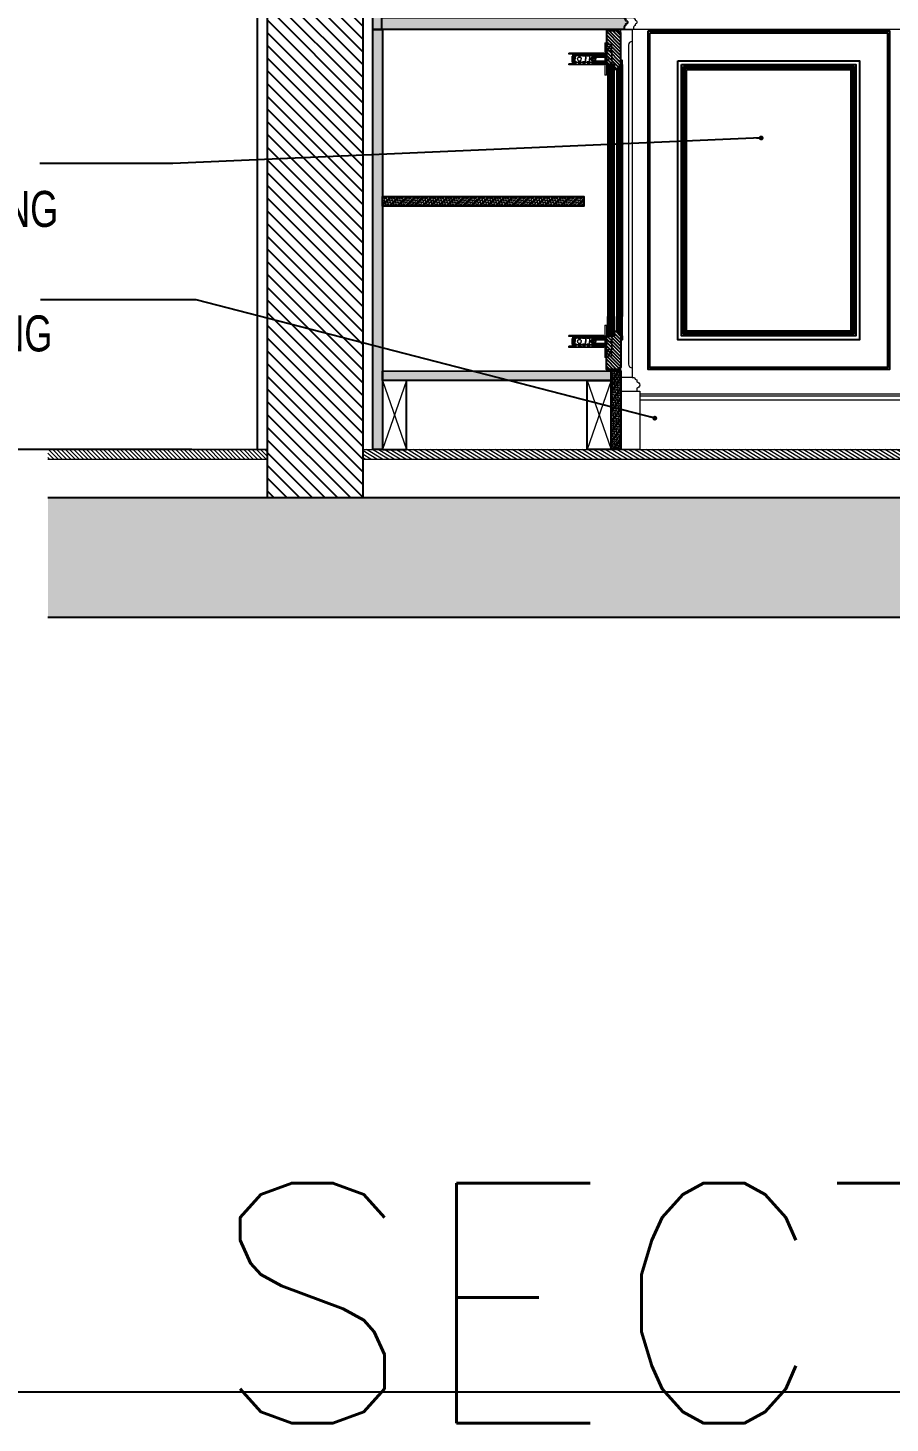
# Model space of a CAD drawing. Header units: inches. Extents: x 274057 to 444617, y 490067 to 635630.
# Drawn here: x 366548 to 368343, y 490067 to 492973 of the extents above; entities that cross this region are included whole.
import ezdxf

# ---------------------------------------------------------------- set-up
doc = ezdxf.new("R2010")
doc.units = ezdxf.units.IN
doc.header["$MEASUREMENT"] = 0
for name, pattern in [('CENTER', [2, 1.25, -0.25, 0.25, -0.25]), ('DASHED', [0.75, 0.5, -0.25]), ('HIDDEN', [0.375, 0.25, -0.125])]:
    doc.linetypes.add(name, pattern=pattern)
for name, color, linetype, lineweight in [('A-FLOR-TIL1', 6, 'Continuous', 18), ('CQ Gypsum Hatch', 8, 'Continuous', 20), ('CQ plan and elev dimension', 252, 'Continuous', 35), ('CQ Section Flooring fin.', 6, 'Continuous', 0), ('CQ Wood', 30, 'Continuous', 0), ('CQ wooh hatch', 8, 'HIDDEN', 18)]:
    doc.layers.add(name, color=color, linetype=linetype, lineweight=lineweight)
for name, color, linetype in [('A-TEXT', 7, 'Continuous'), ('Calliper_wall hatch_CHB', 8, 'Continuous'), ('CQ Grg Gypsum', 41, 'Continuous'), ('CQ Plaster', 1, 'Continuous'), ('CQ section wall', 3, 'Continuous'), ('CQ text label', 3, 'Continuous'), ('CQ wall section', 5, 'Continuous'), ('CQ Wood plan', 23, 'Continuous'), ('CQ Wood Section', 60, 'Continuous'), ('CQ_callout', 34, 'Continuous'), ('Layer7', 8, 'Continuous'), ('WOOD 01', 34, 'Continuous')]:
    doc.layers.add(name, color=color, linetype=linetype)
doc.styles.add('DIM 50', font='romans.shx', dxfattribs={"width": 0.75, "height": 100})
doc.styles.add('romans', font='romans.shx')
doc.styles.get("Standard").update_dxf_attribs({"font": 'arial.ttf'})
doc.dimstyles.new('CQ 50', dxfattribs={"dimscale": 0.5, "dimtxt": 150, "dimasz": 100, "dimexe": 100, "dimexo": 20, "dimgap": 80, "dimtad": 1, "dimdec": 0, "dimzin": 0, "dimdsep": 46, "dimtxsty": 'Standard', "dimblk": 'DOT', "dimcen": 100, "dimclrd": 250, "dimclre": 250, "dimclrt": 3, "dimadec": 0, "dimazin": 0, "dimtfac": 1, "dimtdec": 0, "dimtofl": 0, "dimtmove": 0, "dimatfit": 3, "dimfxl": 3, "dimtolj": 1, "dimtzin": 0, "dimlwd": -1, "dimarcsym": 0})
doc.dimstyles.get("Standard").update_dxf_attribs({"dimtxt": 0.18, "dimasz": 0.18, "dimexe": 0.18, "dimexo": 0.0625, "dimgap": 0.09, "dimtad": 0, "dimtih": 1, "dimtoh": 1, "dimdec": 4, "dimzin": 0, "dimdsep": 46, "dimtxsty": 'Standard', "dimcen": 0.09, "dimadec": 0, "dimazin": 0, "dimtfac": 1, "dimtdec": 4, "dimtofl": 0, "dimtmove": 0, "dimatfit": 3, "dimfxl": 1, "dimtolj": 1, "dimtzin": 0, "dimarcsym": 0})
pattern_1 = [(135, (283.227, -8e-09), (4.242640687, 4.242640687), [10, -2]), (135, (286.055, -8e-09), (4.242640687, 4.242640687), [6, -1.5, 3, -1.5]), (135, (289.591, -0.707), (4.242640687, 4.242640687), [10, -2])]

# ---------------------------------------------------------------- blocks, each defined once
blk = doc.blocks.new('_Dot')
at = {"color": 0, "linetype": 'ByBlock', "lineweight": -2}
blk.add_line((-0.5, 0), (-1, 0), dxfattribs=at)
at = {"color": 0, "linetype": 'ByBlock', "const_width": 0.5}
blk.add_lwpolyline([(-0.25, 0, 1), (0.25, 0, 1)], format="xyb", close=True, dxfattribs=at)
blk = doc.blocks.new('*D1333')
at = {"layer": 'CQ plan and elev dimension', "color": 250, "lineweight": -2, "transparency": 16777216}
for p, q in [((366689.4, 495694.7), (364948.9, 495694.7)), ((366889.4, 492094.7), (364948.9, 492094.7))]:
    blk.add_line(p, q, dxfattribs=at)
at = {"layer": 'CQ plan and elev dimension', "color": 250, "transparency": 16777216}
blk.add_line((364998.9, 495644.7), (364998.9, 492144.7), dxfattribs=at)
at = {"layer": 'Defpoints', "color": 0, "transparency": 16777216}
for p in [(366699.4, 495694.7, 0), (364998.9, 492094.7), (366899.4, 492094.7, 0)]:
    blk.add_point(p, dxfattribs=at)
at = {"layer": 'CQ plan and elev dimension', "color": 250, "transparency": 16777216, "xscale": 50, "yscale": 50, "zscale": 50}
for p, rotation in [((364998.9, 495694.7), 90.00000000166753), ((364998.9, 492094.7), 270.0000000016675)]:
    blk.add_blockref('_Dot', p, dxfattribs=dict(at, rotation=rotation))
at = {"layer": 'CQ plan and elev dimension', "color": 3, "transparency": 16777216, "insert": (364920.6, 493894.7), "char_height": 75, "attachment_point": 5, "rotation": 90}
blk.add_mtext('\\A1;3600', dxfattribs=at)
blk = doc.blocks.new('*D1335')
at = {"layer": 'CQ plan and elev dimension', "color": 250, "lineweight": -2, "transparency": 16777216}
for p, q in [((367256.3, 495194.7), (365178.4, 495194.7)), ((366579.6, 492094.7), (365178.4, 492094.7))]:
    blk.add_line(p, q, dxfattribs=at)
at = {"layer": 'CQ plan and elev dimension', "color": 250, "transparency": 16777216}
blk.add_line((365228.4, 495144.7), (365228.4, 492144.7), dxfattribs=at)
at = {"layer": 'Defpoints', "color": 0, "transparency": 16777216}
for p in [(367266.3, 495194.7, 0), (365228.4, 492094.7), (366589.6, 492094.7, 0)]:
    blk.add_point(p, dxfattribs=at)
at = {"layer": 'CQ plan and elev dimension', "color": 250, "transparency": 16777216, "xscale": 50, "yscale": 50, "zscale": 50}
for p, rotation in [((365228.4, 495194.7), 90.00000000166753), ((365228.4, 492094.7), 270.0000000016675)]:
    blk.add_blockref('_Dot', p, dxfattribs=dict(at, rotation=rotation))
at = {"layer": 'CQ plan and elev dimension', "color": 3, "transparency": 16777216, "insert": (365150.1, 493644.7), "char_height": 75, "attachment_point": 5, "rotation": 90}
blk.add_mtext('\\A1;3100', dxfattribs=at)
blk = doc.blocks.new('Hettich Sensys 8645i 110deg side')
at = {"layer": 'Defpoints', "linetype": 'CENTER', "lineweight": 0}
for p, q in [((118.3, -52.2), (106.2, -52.2)), ((118.3, -78.2), (105.7, -78.2)), ((118.3, -104.2), (106.2, -104.2))]:
    blk.add_line(p, q, dxfattribs=at)
at = {"layer": 'Defpoints', "linetype": 'Continuous', "lineweight": 0}
for p, q in [((106.7, -47.2), (106.7, -57.2)), ((117.7, -47.2), (106.7, -47.2)), ((106.7, -57.2), (117.7, -57.2)), ((120.7, -44.7), (117.7, -44.7)), ((117.7, -44.7), (117.7, -111.8)), ((120.7, -44.7), (120.7, -111.8)), ((106.2, -60.7), (106.2, -95.7)), ((117.7, -60.7), (106.2, -60.7)), ((120.7, -68.1), (140.9, -68.1)), ((120.7, -69.9), (141.3, -69.9)), ((120.7, -70.9), (147.4, -70.9)), ((120.7, -72.4), (147.4, -72.4)), ((140.4, -72.7), (120.7, -72.7)), ((140.4, -74.6), (120.7, -74.6)), ((140.4, -81.9), (120.7, -81.9)), ((140.4, -83.7), (120.7, -83.7)), ((120.7, -84.1), (147.4, -84.1)), ((120.7, -85.6), (147.4, -85.6)), ((120.7, -86.5), (141.3, -86.5)), ((123.1, -65.8), (123.1, -68.1)), ((123.1, -65.8), (195.8, -65.8)), ((123.1, -68.1), (123.1, -68.1)), ((140.9, -68.1), (123.1, -68.1)), ((123.3, -70), (123.3, -70.9)), ((143.8, -70), (123.3, -70)), ((123.3, -70.9), (123.3, -71.2)), ((123.3, -85.6), (123.3, -85.2)), ((123.3, -86.5), (123.3, -85.6)), ((143.8, -86.5), (123.3, -86.5)), ((128.4, -70), (128.4, -71.2)), ((128.4, -86.5), (128.4, -85.2)), ((130.1, -68.1), (130.1, -69.9)), ((130.1, -88.4), (130.1, -86.5)), ((130.2, -65.8), (130.2, -68.1)), ((130.2, -68.1), (130.2, -69.9)), ((130.2, -70), (130.2, -70.9)), ((130.2, -70.9), (130.2, -71.2)), ((130.2, -85.6), (130.2, -85.2)), ((130.2, -86.5), (130.2, -85.6)), ((130.2, -88.3), (130.2, -86.5)), ((130.8, -70), (130.8, -70.9)), ((130.8, -70.9), (130.8, -71.2)), ((130.8, -70.9), (130.8, -72.4)), ((130.8, -85.6), (130.8, -84.1)), ((130.8, -85.6), (130.8, -85.2)), ((130.8, -86.5), (130.8, -85.6)), ((131.4, -72.4), (131.4, -72.4)), ((139.3, -72.4), (131.4, -72.4)), ((131.4, -84.1), (131.4, -84)), ((139.3, -84), (131.4, -84)), ((132.9, -72.4), (132.9, -72.4)), ((132.9, -84.1), (132.9, -84)), ((134.4, -70), (134.4, -70.9)), ((134.4, -70.9), (134.4, -71.2)), ((134.4, -85.6), (134.4, -85.2)), ((134.4, -86.5), (134.4, -85.6)), ((135.6, -70), (135.6, -70.9)), ((135.6, -70.9), (135.6, -71.2)), ((135.6, -85.6), (135.6, -85.2)), ((135.6, -86.5), (135.6, -85.6)), ((135.9, -72.4), (135.9, -72.4)), ((135.9, -84.1), (135.9, -84)), ((137.4, -72.4), (137.4, -72.4)), ((137.4, -84.1), (137.4, -84)), ((138, -65.8), (138, -68.1)), ((138, -68.1), (138, -69.9)), ((138, -88.3), (138, -86.5)), ((138.4, -70), (138.4, -70.9)), ((138.4, -70.9), (138.4, -71.2)), ((138.4, -85.6), (138.4, -85.2)), ((138.4, -86.5), (138.4, -85.6)), ((139.3, -71.2), (139.3, -72.4)), ((139.3, -72.4), (139.3, -72.7)), ((139.3, -72.7), (139.3, -74.6)), ((139.3, -74.6), (139.3, -78.2)), ((139.3, -81.9), (139.3, -78.2)), ((139.3, -83.7), (139.3, -81.9)), ((139.3, -84.1), (139.3, -83.7)), ((139.3, -85.2), (139.3, -84.1)), ((140.2, -70), (140.2, -70.9)), ((140.2, -86.5), (140.2, -85.6)), ((140.4, -72.7), (146, -72.7)), ((140.4, -74.6), (146, -74.6)), ((140.4, -81.9), (146, -81.9)), ((140.4, -83.7), (146, -83.7)), ((140.9, -68.1), (141.3, -68.1)), ((140.9, -68.1), (143.8, -68.1)), ((141.2, -65.8), (141.2, -68.1)), ((141.2, -68.1), (141.2, -69.9)), ((141.2, -88.3), (141.2, -86.5)), ((141.3, -68.1), (141.3, -65.8)), ((141.3, -69.9), (141.3, -68.1)), ((141.3, -71.2), (141.3, -76.4)), ((149, -76.4), (141.3, -76.4)), ((141.3, -85.2), (141.3, -80)), ((149, -80), (141.3, -80)), ((141.3, -86.5), (141.3, -88.3)), ((142.3, -70), (142.3, -70.9)), ((142.3, -86.5), (142.3, -85.6)), ((143.8, -65.8), (143.8, -70.9)), ((143.8, -68.1), (188.2, -68.1)), ((143.8, -70), (187.4, -70)), ((143.8, -90.6), (143.8, -85.6)), ((144, -70), (144, -72.7)), ((144, -86.5), (144, -83.7)), ((146, -70), (146, -72.7)), ((146, -74.6), (146, -75.1)), ((146, -81.9), (146, -81.3)), ((146, -86.5), (146, -83.7)), ((146.6, -70.9), (146.6, -72.4)), ((146.6, -72.4), (146.6, -78.2)), ((146.6, -84.1), (146.6, -78.2)), ((146.6, -85.6), (146.6, -84.1)), ((146.8, -70), (146.8, -74.9)), ((146.8, -86.5), (146.8, -81.6)), ((147.3, -70), (147.3, -74.9)), ((147.3, -86.5), (147.3, -81.6)), ((147.4, -72.4), (147.4, -70.9)), ((147.4, -84.1), (147.4, -85.6)), ((152.7, -70), (152.7, -78.2)), ((152.7, -86.5), (152.7, -78.2)), ((153, -71.2), (153, -78.2)), ((153, -85.2), (153, -78.2)), ((160.7, -70), (160.7, -78.2)), ((160.7, -86.5), (160.7, -78.2)), ((161.2, -70), (161.2, -78.2)), ((161.2, -86.5), (161.2, -78.2)), ((169.5, -65.8), (169.5, -68.1)), ((173.1, -65.8), (173.1, -68.1)), ((183, -71.2), (183, -78.2)), ((183, -85.2), (183, -78.2)), ((185.6, -71.2), (185.6, -78.2)), ((185.6, -85.2), (185.6, -78.2)), ((187.1, -71.2), (187.1, -72.4)), ((187.1, -85.2), (187.1, -84)), ((187.4, -70), (187.4, -72.4)), ((187.4, -86.5), (187.4, -84)), ((187.8, -65.8), (187.8, -72.4)), ((187.8, -90.6), (187.8, -84)), ((188.2, -65.8), (188.2, -78.2)), ((188.2, -68.1), (195.8, -68.1)), ((188.2, -72.4), (189.2, -72.4)), ((188.2, -90.6), (188.2, -78.2)), ((188.2, -84), (189.2, -84)), ((189.1, -72.4), (189.1, -78.2)), ((189.1, -84), (189.1, -78.2)), ((189.2, -78.2), (189.2, -72.4)), ((189.2, -78.2), (189.2, -84)), ((195.8, -65.8), (195.8, -68.1)), ((195.8, -68.1), (195.8, -65.8)), ((106.2, -95.7), (117.7, -95.7)), ((106.7, -99.2), (106.7, -109.2)), ((117.7, -99.2), (106.7, -99.2)), ((106.7, -109.2), (117.7, -109.2)), ((117.7, -111.8), (120.7, -111.8)), ((120.7, -88.4), (140.9, -88.4)), ((123.1, -88.4), (123.1, -88.3)), ((140.9, -88.3), (123.1, -88.3)), ((123.1, -90.6), (123.1, -88.4)), ((123.1, -90.6), (195.8, -90.6)), ((130.2, -90.6), (130.2, -88.4)), ((138, -90.6), (138, -88.4)), ((140.9, -88.3), (143.8, -88.3)), ((140.9, -88.4), (141.3, -88.4)), ((141.2, -90.6), (141.2, -88.4)), ((141.3, -88.4), (141.3, -90.6)), ((169.5, -90.6), (169.5, -88.3)), ((173.1, -90.6), (173.1, -88.3)), ((188.2, -88.3), (195.8, -88.3)), ((195.8, -90.6), (195.8, -88.3)), ((195.8, -88.3), (195.8, -90.6))]:
    blk.add_line(p, q, dxfattribs=at)
at = {"layer": 'Defpoints', "linetype": 'DASHED', "lineweight": 0}
for p, q in [((106.9, -61.4), (106.9, -95)), ((117.7, -61.4), (106.9, -61.4)), ((123.3, -71.2), (187.1, -71.2)), ((123.3, -85.2), (187.1, -85.2)), ((139.3, -72.4), (188.2, -72.4)), ((139.3, -84), (188.2, -84)), ((143.8, -86.5), (187.4, -86.5)), ((106.9, -95), (117.7, -95)), ((143.8, -88.3), (188.2, -88.3))]:
    blk.add_line(p, q, dxfattribs=at)
at = {"layer": 'Defpoints', "linetype": 'Continuous', "lineweight": 0}
for points in [[(143.9, -78.2, 0), (143.9, -77.9, 0), (143.9, -77.6, 0), (144, -77.4, 0), (144, -77.2, 0)], [(143.9, -78.2, 0), (143.9, -78.6, 0), (143.9, -78.8, 0), (144, -79.1, 0), (144, -79.2, 0)], [(146, -75.1, 0), (145.7, -75.2, 0), (145.5, -75.4, 0), (145.2, -75.5, 0), (145, -75.7, 0), (144.8, -75.9, 0), (144.6, -76.2, 0), (144.4, -76.4, 0), (144.3, -76.6, 0), (144.1, -76.9, 0), (144, -77.2, 0), (144, -77.2, 0)], [(146, -81.3, 0), (145.7, -81.2, 0), (145.5, -81.1, 0), (145.2, -80.9, 0), (145, -80.7, 0), (144.8, -80.5, 0), (144.6, -80.3, 0), (144.4, -80.1, 0), (144.3, -79.8, 0), (144.1, -79.6, 0), (144, -79.3, 0), (144, -79.2, 0)], [(147.3, -74.9, 0), (147.3, -74.9, 0), (147.2, -74.9, 0), (147.1, -74.9, 0), (146.9, -74.9, 0), (146.8, -74.9, 0)], [(147.3, -81.6, 0), (147.3, -81.6, 0), (147.2, -81.6, 0), (147.1, -81.6, 0), (146.9, -81.6, 0), (146.8, -81.6, 0)], [(147.3, -74.9, 0), (147.4, -74.9, 0), (147.6, -74.9, 0), (147.8, -74.9, 0), (148.1, -75, 0), (148.4, -75.1, 0), (148.7, -75.2, 0), (149, -75.4, 0), (149.3, -75.6, 0), (149.6, -75.9, 0), (149.9, -76.2, 0), (150.1, -76.6, 0), (150.3, -77, 0), (150.5, -77.5, 0), (150.6, -78.1, 0), (150.6, -78.2, 0)], [(147.3, -81.6, 0), (147.4, -81.6, 0), (147.6, -81.6, 0), (147.8, -81.5, 0), (148.1, -81.5, 0), (148.4, -81.4, 0), (148.7, -81.2, 0), (149, -81.1, 0), (149.3, -80.8, 0), (149.6, -80.6, 0), (149.9, -80.3, 0), (150.1, -79.9, 0), (150.3, -79.5, 0), (150.5, -78.9, 0), (150.6, -78.4, 0), (150.6, -78.2, 0)], [(173.9, -74.2, 0), (173.2, -74.2, 0), (172.6, -74.4, 0), (171.9, -74.7, 0), (171.4, -75.1, 0), (170.9, -75.5, 0), (170.5, -76.1, 0), (170.2, -76.7, 0), (170, -77.4, 0), (169.9, -78, 0), (169.9, -78.2, 0)], [(173.9, -82.3, 0), (173.2, -82.2, 0), (172.6, -82.1, 0), (171.9, -81.8, 0), (171.4, -81.4, 0), (170.9, -80.9, 0), (170.5, -80.4, 0), (170.2, -79.8, 0), (170, -79.1, 0), (169.9, -78.4, 0), (169.9, -78.2, 0)], [(178, -78.2, 0), (178, -78.2, 0), (177.9, -77.5, 0), (177.7, -76.8, 0), (177.4, -76.2, 0), (177.1, -75.7, 0), (176.6, -75.2, 0), (176, -74.8, 0), (175.4, -74.5, 0), (174.8, -74.3, 0), (173.9, -74.2, 0)], [(178, -78.2, 0), (178, -78.3, 0), (177.9, -79, 0), (177.7, -79.6, 0), (177.4, -80.2, 0), (177.1, -80.8, 0), (176.6, -81.3, 0), (176, -81.7, 0), (175.4, -82, 0), (174.8, -82.2, 0), (173.9, -82.3, 0)]]:
    blk.add_polyline3d(points, dxfattribs=at)
for centre, radius, start, end in [((147.2, -78.2), 3.36, 78.6967, 111.8011), ((147.2, -78.2), 3.36, 248.1989, 281.3033), ((149, -78.2), 1.81, 0, 90), ((149, -78.2), 1.81, 270, 0)]:
    blk.add_arc(centre, radius, start, end, dxfattribs=at)
for p in [(117.7, -78.2), (117.7, -78.2), (135.3, -72.2), (135.3, -84.2)]:
    blk.add_point(p, dxfattribs=at)
blk = doc.blocks.new('tv cabinet section')
at = {"layer": 'CQ wooh hatch', "ltscale": 1000}
h = blk.add_hatch(dxfattribs=at)
h.set_pattern_fill('GOST_WOOD', color=256, angle=45, style=0)
h.set_pattern_definition(pattern_1)
h.paths.add_polyline_path([(363099.3, 519159.3), (363099.3, 519179.3), (362699.2, 519179.3), (362699.2, 517274.2), (362717.1, 517274.2), (362717.2, 519159.3)])
at = {"layer": 'CQ wooh hatch'}
h = blk.add_hatch(dxfattribs=at)
h.set_pattern_fill('GOST_WOOD', color=256, angle=45, style=0)
h.set_pattern_definition([(135, (38791.1854, -0.0896), (4.24264069, 4.24264069), [10, -2]), (135, (38794.014, -0.0896), (4.24264069, 4.24264069), [6, -1.5, 3, -1.5]), (135, (38797.5494, -0.797), (4.24264069, 4.24264069), [10, -2])])
edge = h.paths.add_edge_path()
edge.add_line((362717.1, 517274.2), (362717.1, 517299.2))
edge.add_line((362717.1, 517299.2), (363222.6, 517299.2))
edge.add_arc((363225.6, 517299.2), 3, 180, 270)
edge.add_line((363225.6, 517296.2), (363225.6, 517293.2))
edge.add_arc((363225.6, 517289.2), 4, -90, 90, ccw=False)
edge.add_line((363225.6, 517285.2), (363225.6, 517282.2))
edge.add_arc((363225.6, 517279.2), 3, 90, 180)
edge.add_line((363222.6, 517279.2), (363222.6, 517274.2))
edge.add_line((363222.6, 517274.2), (362717.1, 517274.2))
at = {"layer": 'CQ wooh hatch', "ltscale": 1000}
h = blk.add_hatch(dxfattribs=at)
h.set_pattern_fill('GOST_WOOD', color=256, angle=45, style=0)
h.set_pattern_definition(pattern_1)
h.paths.add_polyline_path([(362699.2, 517274.2), (362719.2, 517274.2), (362719.2, 516399.3), (362699.2, 516399.3)])
h = blk.add_hatch(dxfattribs=at)
h.set_pattern_fill('GOST_WOOD', color=256, angle=45, style=0)
h.set_pattern_definition([(135, (369.6096, 406.892), (4.242640687, 4.242640687), [10, -2]), (135, (372.438, 406.892), (4.242640687, 4.242640687), [6, -1.5, 3, -1.5]), (135, (375.9736, 406.185), (4.242640687, 4.242640687), [10, -2])])
h.paths.add_polyline_path([(363138.5, 516906.2), (363138.5, 516926.2), (362719.2, 516926.2), (362719.2, 516906.2)])
h = blk.add_hatch(dxfattribs=at)
h.set_pattern_fill('GOST_WOOD', color=256, angle=45, style=0)
h.set_pattern_definition([(135, (369.6096, 43.448), (4.242640687, 4.242640687), [10, -2]), (135, (372.438, 43.448), (4.242640687, 4.242640687), [6, -1.5, 3, -1.5]), (135, (375.9736, 42.741), (4.242640687, 4.242640687), [10, -2])])
h.paths.add_polyline_path([(362719.2, 516562.7), (363195.6, 516562.7), (363195.6, 516542.7), (362719.2, 516542.7)])
at = {"layer": 'CQ wooh hatch'}
h = blk.add_hatch(dxfattribs=at)
h.set_pattern_fill('GOST_WOOD', color=256, angle=55, style=0)
h.set_pattern_definition([(145, (84.385, 0), (3.44145862, 4.914912266), [10, -2]), (145, (87.17, 0.491), (3.44145862, 4.914912266), [6, -1.5, 3, -1.5]), (145, (90.775, 0.409), (3.44145862, 4.914912266), [10, -2])])
h.paths.add_polyline_path([(363195.6, 516399.3), (363215.6, 516399.3), (363215.6, 516562.8), (363195.6, 516562.8)])
at = {"layer": 'Layer7'}
h = blk.add_hatch(dxfattribs=at)
h.set_pattern_fill('ANSI31', color=256, scale=40, angle=-90)
h.set_pattern_definition([(315, (-219829.093, 849429.67), (3.535533906, 3.535533906), [])])
h.paths.add_polyline_path([(363215.5, 517209.3), (363218.5, 517209.3), (363218.5, 517201.3), (363214.5, 517201.3, -0.414214), (363210.5, 517197.3), (363210.5, 517194.3, 0.414214), (363207.5, 517191.3), (363201.9, 517191.3), (363201.9, 517201.3), (363195.9, 517201.3), (363185.5, 517201.3), (363185.5, 517211.3), (363185.5, 517271.3), (363211.5, 517271.3, 0.397359), (363215.5, 517267.3)])
h = blk.add_hatch(dxfattribs=at)
h.set_pattern_fill('ANSI31', color=256, scale=20)
h.set_pattern_definition([(45, (-144397.8823, 869075.7357), (-1.767766953, 1.767766953), [])])
h.paths.add_polyline_path([(363188.5, 517201.3), (363201.9, 517201.3), (363201.9, 516635.8), (363188.5, 516635.8)])
h = blk.add_hatch(dxfattribs=at)
h.set_pattern_fill('ANSI31', color=256, scale=40, angle=-90)
h.set_pattern_definition([(315, (-219829.105, 848944.524), (3.535533906, 3.535533906), [])])
h.paths.add_polyline_path([(363215.5, 516627.8), (363218.5, 516627.8), (363218.5, 516635.8), (363214.5, 516635.8, 0.414214), (363210.5, 516639.8), (363210.5, 516642.8, -0.414214), (363207.5, 516645.8), (363201.9, 516645.8), (363201.9, 516635.8), (363195.9, 516635.8), (363185.5, 516635.8), (363185.5, 516625.8), (363185.5, 516565.8), (363211.5, 516565.8, -0.397359), (363215.5, 516569.8)])
at = {"color": 8, "elevation": 0.1}
for points in [[(363207.5, 517191.3), (363207.5, 516645.8)], [(363210.5, 517194.3), (363210.5, 516676)], [(363214.5, 517201.3), (363214.5, 516676)], [(363218.5, 517201.3), (363218.5, 516676)], [(363210.5, 516642.8), (363210.5, 516676)], [(363214.5, 516635.8), (363214.5, 516676)], [(363218.5, 516635.8), (363218.5, 516676)]]:
    blk.add_lwpolyline(points, dxfattribs=at)
at = {"layer": 'CQ Grg Gypsum'}
for points, elevation in [([(362699.2, 517274.2), (362719.2, 517274.2), (362719.2, 516399.3), (362699.2, 516399.3)], 0.1), ([(362769.2, 516542.7), (362719.2, 516542.7), (362719.2, 516399.3), (362769.2, 516399.3)], 0), ([(363145.6, 516542.7), (363195.6, 516542.7), (363195.6, 516399.3), (363145.6, 516399.3)], 0)]:
    blk.add_lwpolyline(points, close=True, dxfattribs=dict(at, elevation=elevation))
at = {"layer": 'CQ Wood'}
for p, q in [((362769.2, 516542.7, 0), (362719.2, 516399.3, 0.2)), ((362719.2, 516542.7, 0), (362769.2, 516399.3, 0.1)), ((363145.6, 516542.7, -0.2), (363195.6, 516399.3, 0.1)), ((363195.6, 516542.7, -0.2), (363145.6, 516399.3, 0))]:
    blk.add_line(p, q, dxfattribs=at)
at = {"layer": 'CQ Wood Section', "ltscale": 1000, "elevation": 0.1}
for points in [[(362717.2, 519159.3), (362717.1, 517274.2), (362699.2, 517274.2), (362699.2, 519179.3), (363099.2, 519179.3), (363099.2, 519179.3), (363099.2, 519159.3), (363099.2, 519159.3), (362717.2, 519159.3)], [(363201.9, 516676), (363201.9, 517201.3), (363188.5, 517201.3), (363188.5, 516676)], [(363201.9, 516676), (363201.9, 516635.8), (363188.5, 516635.8), (363188.5, 516676)]]:
    blk.add_lwpolyline(points, dxfattribs=at)
at = {"layer": 'CQ Wood Section', "ltscale": 1000, "elevation": -0.1}
blk.add_lwpolyline([(362717.1, 517299.2), (363222.6, 517299.2, 0.414214), (363225.6, 517296.2), (363225.6, 517293.2, -1), (363225.6, 517285.2), (363225.6, 517282.2, 0.414214), (363222.6, 517279.2), (363222.6, 517274.2), (362717.1, 517274.2)], format="xyb", dxfattribs=at)
at = {"layer": 'CQ Wood Section', "ltscale": 1000, "elevation": 0.1}
for points in [[(363201.9, 517191.3), (363207.5, 517191.3, -0.414214), (363210.5, 517194.3), (363210.5, 517197.3, 0.414214), (363214.5, 517201.3), (363218.5, 517201.3), (363218.5, 517209.3), (363215.5, 517209.3), (363215.5, 517267.3, -0.397359), (363211.5, 517271.3), (363185.5, 517271.3), (363185.5, 517201.3), (363195.9, 517201.3), (363195.9, 517201.3), (363201.9, 517201.3)], [(363201.9, 516645.8), (363207.5, 516645.8, 0.414214), (363210.5, 516642.8), (363210.5, 516639.8, -0.414214), (363214.5, 516635.8), (363218.5, 516635.8), (363218.5, 516627.8), (363215.5, 516627.8), (363215.5, 516569.8, 0.397359), (363211.5, 516565.8), (363185.5, 516565.8), (363185.5, 516635.8), (363195.9, 516635.8), (363195.9, 516635.8), (363201.9, 516635.8)]]:
    blk.add_lwpolyline(points, format="xyb", close=True, dxfattribs=at)
at = {"layer": 'CQ Wood Section', "ltscale": 1000}
for points, elevation in [([(362719.2, 516926.2), (363138.5, 516926.2), (363138.5, 516906.2), (362719.2, 516906.2)], -0.2), ([(362719.2, 516562.7), (363195.6, 516562.8), (363195.6, 516542.7), (362719.2, 516542.7)], -0.2), ([(363195.6, 516562.8), (363215.6, 516562.8), (363215.6, 516399.3), (363195.6, 516399.3)], 0.1)]:
    blk.add_lwpolyline(points, close=True, dxfattribs=dict(at, elevation=elevation))
at = {"layer": 'WOOD 01', "lineweight": 0, "ltscale": 500}
blk.add_line((363215.6, 516520.8, 0.1), (363255.2, 516520.8, 0.1), dxfattribs=at)
at = {"layer": 'WOOD 01', "lineweight": 0, "ltscale": 500, "elevation": 0.1}
for points in [[(363215.6, 517299.3), (363242.2, 517299.3, 0.414214), (363245.2, 517296.3), (363245.2, 517293.3, -1), (363245.2, 517285.3), (363245.2, 517282.3, 0.414214), (363242.2, 517279.3), (363242.2, 517274.3), (363215.6, 517274.3)], [(363239.2, 517249.3, 0.414214), (363231.7, 517241.8), (363231.7, 516576.8, 0.414214), (363239.2, 516569.3, 0.414214)], [(363239.2, 516549.3), (363244.2, 516549.3, 0.414214), (363248.9, 516544.6), (363248.9, 516539.9, -1), (363248.9, 516527.3), (363249, 516520.8)]]:
    blk.add_lwpolyline(points, format="xyb", dxfattribs=at)
blk.add_lwpolyline([(363215.6, 517274.3), (363239.2, 517274.3), (363239.2, 516549.3), (363215.6, 516549.3)], close=True, dxfattribs=at)
blk.add_lwpolyline([(363215.6, 516520.8), (363255.2, 516520.8), (363255.2, 516399.3), (363215.6, 516399.3)], dxfattribs=at)
at = {"layer": 'CQ Wood Section', "ltscale": 1000, "xscale": -1}
for p in [(363303.2, 517290.9, 0.1), (363303.2, 516702.6, 0.1)]:
    blk.add_blockref('Hettich Sensys 8645i 110deg side', p, dxfattribs=at)
blk = doc.blocks.new('ff15 section c and d')
at = {"layer": 'Calliper_wall hatch_CHB', "ltscale": 300}
h = blk.add_hatch(dxfattribs=at)
h.set_pattern_fill('AR-CONC', color=256, scale=10, angle=-13.9714, style=0)
h.set_pattern_definition([(36.028577, (0, 0), (68.0890203, -23.40695), [7.5, -82.5]), (341.028577, (0, 0), (4.6961155, 76.3439316), [6, -66]), (86.480021, (5.674, -1.95), (72.7851354, 52.936981), [6.374019, -70.114211]), (32.212777, (4.83, 19.41), (99.570572, -41.829513), [11.25, -123.75]), (82.664212, (13.13, 15.92), (114.220033, 71.96377), [9.561034, -105.171376]), (337.21274, (4.83, 19.41), (114.220033, 71.96377), [9, -99]), (7.028577, (13.326, 12.14), (48.2040844, -53.482392), [7.5, -82.5]), (312.028577, (13.326, 12.14), (41.119588, 64.495185), [6, -66]), (57.480021, (17.34, 7.685), (89.323671, 11.012793), [6.374019, -70.114211]), (23.5285767, (0, 0), (9.2173322, 32.010976), [0, -65.2, 0, -67, 0, -66.25]), (353.528577, (0, 0), (35.0512903, 31.9228578), [0, -38.2, 0, -63.7, 0, -25.25]), (313.5285767, (-21.64, 5.384), (51.2584374, -15.0772595), [0, -25, 0, -78, 0, -103.5]), (303.528577, (-31.344, 7.8), (59.0102484, -4.3659754), [0, -32.5, 0, -51.8, 0, -73.5])])
h.paths.add_polyline_path([(359082.1, 520249.3), (351544, 520249.3), (351544, 519999.3), (359082.1, 519999.3)])
h.paths.add_polyline_path([(359082.1, 516299.3), (351544, 516299.3), (351544, 516049.3), (359082.1, 516049.3)])
at = {"layer": 'Calliper_wall hatch_CHB'}
h = blk.add_hatch(dxfattribs=at)
h.set_pattern_fill('ANSI31,_O', color=8, scale=150)
h.set_pattern_definition([(45, (0, 0), (-13.25825215, 13.25825215), [])])
h.paths.add_polyline_path([(351925.4, 516299.3), (351725.4, 516299.3), (351725.4, 519999.3), (351925.4, 519999.3)])
h.paths.add_polyline_path([(358625.4, 516299.3), (358425.4, 516299.3), (358425.4, 519999.3), (358625.4, 519999.3)])
at = {"layer": 'CQ Gypsum Hatch'}
h = blk.add_hatch(dxfattribs=at)
h.set_pattern_fill('ANSI31', color=256, scale=50, angle=-13.971423)
h.paths.add_polyline_path([(351925.4, 516379.3), (358425.4, 516379.3), (358425.4, 516399.3), (351925.4, 516399.3)])
h = blk.add_hatch(dxfattribs=at)
h.set_pattern_fill('ANSI31', color=256, scale=50, angle=-13.9714)
h.set_pattern_definition([(45, (376568.5685, 502028.507), (-4.4194174, 4.4194174), [])])
h.paths.add_polyline_path([(359082.1, 516379.3), (359082.1, 516399.3), (358625.4, 516399.3), (358625.4, 516379.3)])
at = {"layer": 'A-FLOR-TIL1'}
blk.add_line((358625.4, 516399.3, 0), (359082.1, 516399.3, 0), dxfattribs=at)
at = {"layer": 'CQ Plaster', "color": 1, "ltscale": 0.03}
for p, q in [((358405.4, 516399.3, 0), (358405.4, 519999.3, 0)), ((358645.4, 516399.3, 0), (358645.4, 519999.3, 0))]:
    blk.add_line(p, q, dxfattribs=at)
at = {"layer": 'CQ Section Flooring fin.'}
for p, q in [((358425.4, 516399.3, 0), (351925.4, 516399.3, 0)), ((359082.1, 516399.3, 0), (358625.4, 516399.3, 0)), ((358425.4, 516379.3, 0), (351925.4, 516379.3, 0)), ((359082.1, 516379.3, 0), (358625.4, 516379.3, 0))]:
    blk.add_line(p, q, dxfattribs=at)
at = {"layer": 'CQ section wall', "elevation": 0}
blk.add_lwpolyline([(358625.4, 516299.3), (358425.4, 516299.3), (358425.4, 519999.3), (358625.4, 519999.3)], close=True, dxfattribs=at)
for points in [[(359082.1, 516299.3), (351544, 516299.3)], [(351544, 516049.3), (359082.1, 516049.3)]]:
    blk.add_lwpolyline(points, dxfattribs=at)

msp = doc.modelspace()

# ---------------------------------------------------------------- linework, layer by layer
at = {"layer": 'CQ Plaster'}
msp.add_lwpolyline([(364324.5, 497199.3), (374634.1, 497199.3), (374634.1, 490131), (364324.5, 490131)], close=True, dxfattribs=at)
at = {"layer": 'CQ Wood plan', "lineweight": 0}
for p, q in [((369386.3, 492969.6, -0.1), (367703.3, 492969.6, -0.1)), ((369361.3, 492209.7, 0), (367822.3, 492209.7, 0)), ((369361.3, 492205.8, 0), (367822.3, 492205.8, 0)), ((369361.3, 492197.7, 0), (367822.3, 492197.7, 0))]:
    msp.add_line(p, q, dxfattribs=at)
at = {"layer": 'WOOD 01', "elevation": 0}
for points in [[(367839.3, 492966.7), (368342, 492966.7), (368342, 492261.2), (367839.3, 492261.2)], [(367843.4, 492962.6), (368337.8, 492962.6), (368337.8, 492265.4), (367843.4, 492265.4)], [(367901.3, 492904.7), (368280, 492904.7), (368280, 492323.2), (367901.3, 492323.2)], [(367909.3, 492896.7), (368272, 492896.7), (368272, 492331.2), (367909.3, 492331.2)], [(367913.5, 492892.5), (368267.8, 492892.5), (368267.8, 492335.4), (367913.5, 492335.4)], [(367916.5, 492889.5), (368264.8, 492889.5), (368264.8, 492338.4), (367916.5, 492338.4)], [(367919.5, 492886.5), (368261.8, 492886.5), (368261.8, 492341.4), (367919.5, 492341.4)]]:
    msp.add_lwpolyline(points, close=True, dxfattribs=at)

# ---------------------------------------------------------------- block references
at = {"layer": 'CQ wall section', "xscale": -1}
msp.add_blockref('ff15 section c and d', (725671.7, -24304.5), dxfattribs=at)
at = {"layer": 'CQ Wood Section'}
msp.add_blockref('tv cabinet section', (4567.1, -24304.5, 0), dxfattribs=at)

# ---------------------------------------------------------------- texts
at = {"layer": 'A-TEXT', "style": 'romans'}
msp.add_text('SECTION D', height=500, rotation=0, dxfattribs=at).set_placement((366926, 490066.6))
at = {"layer": 'CQ text label', "ltscale": 500, "char_height": 75, "width": 726.812, "attachment_point": 1, "style": 'DIM 50'}
for s, insert in [('{\\fCityBlueprint|b0|i0|c2|p2;FRENCH OAK WOODEN MOLDING }', (365892.3, 492758.4)), ('{\\fCityBlueprint|b0|i0|c2|p2;FRENCH OAK WOODEN SKIRTING }', (365875.9, 492499.1))]:
    msp.add_mtext(s, dxfattribs=dict(at, insert=insert))

# ---------------------------------------------------------------- dimensions: what is measured, and where the dimension line sits
at = {"layer": 'CQ plan and elev dimension'}
for base, p1, p2, picture, middle in [((364998.9, 492094.7, 0), (366699.4, 495694.7, 0), (366899.4, 492094.7, 0), '*D1333', (364920.6, 493894.7, 0)), ((365228.4, 492094.7, 0), (367266.3, 495194.7, 0), (366589.6, 492094.7, 0), '*D1335', (365150.1, 493644.7, 0))]:
    dim = msp.add_linear_dim(base=base, p1=p1, p2=p2, angle=90, dimstyle='CQ 50', override={"dimtmove": 1}, dxfattribs=at)
    dim.commit()
    dim.dimension.update_dxf_attribs({"geometry": picture, "text_midpoint": middle})

# ---------------------------------------------------------------- leaders
at = {"layer": 'CQ_callout'}
for points in [[(368075.1, 492743.7), (366849.9, 492690.7), (366572.6, 492690.7)], [(367853.5, 492160), (366898.3, 492406.6), (366574.2, 492406.6)]]:
    msp.add_leader(points, dimstyle='Standard', override={"dimasz": 10, "dimldrblk": 'Dot', "dimfxl": 0.1, "dimarcsym": 2}, dxfattribs=at)

doc.saveas('drawing.dxf')
